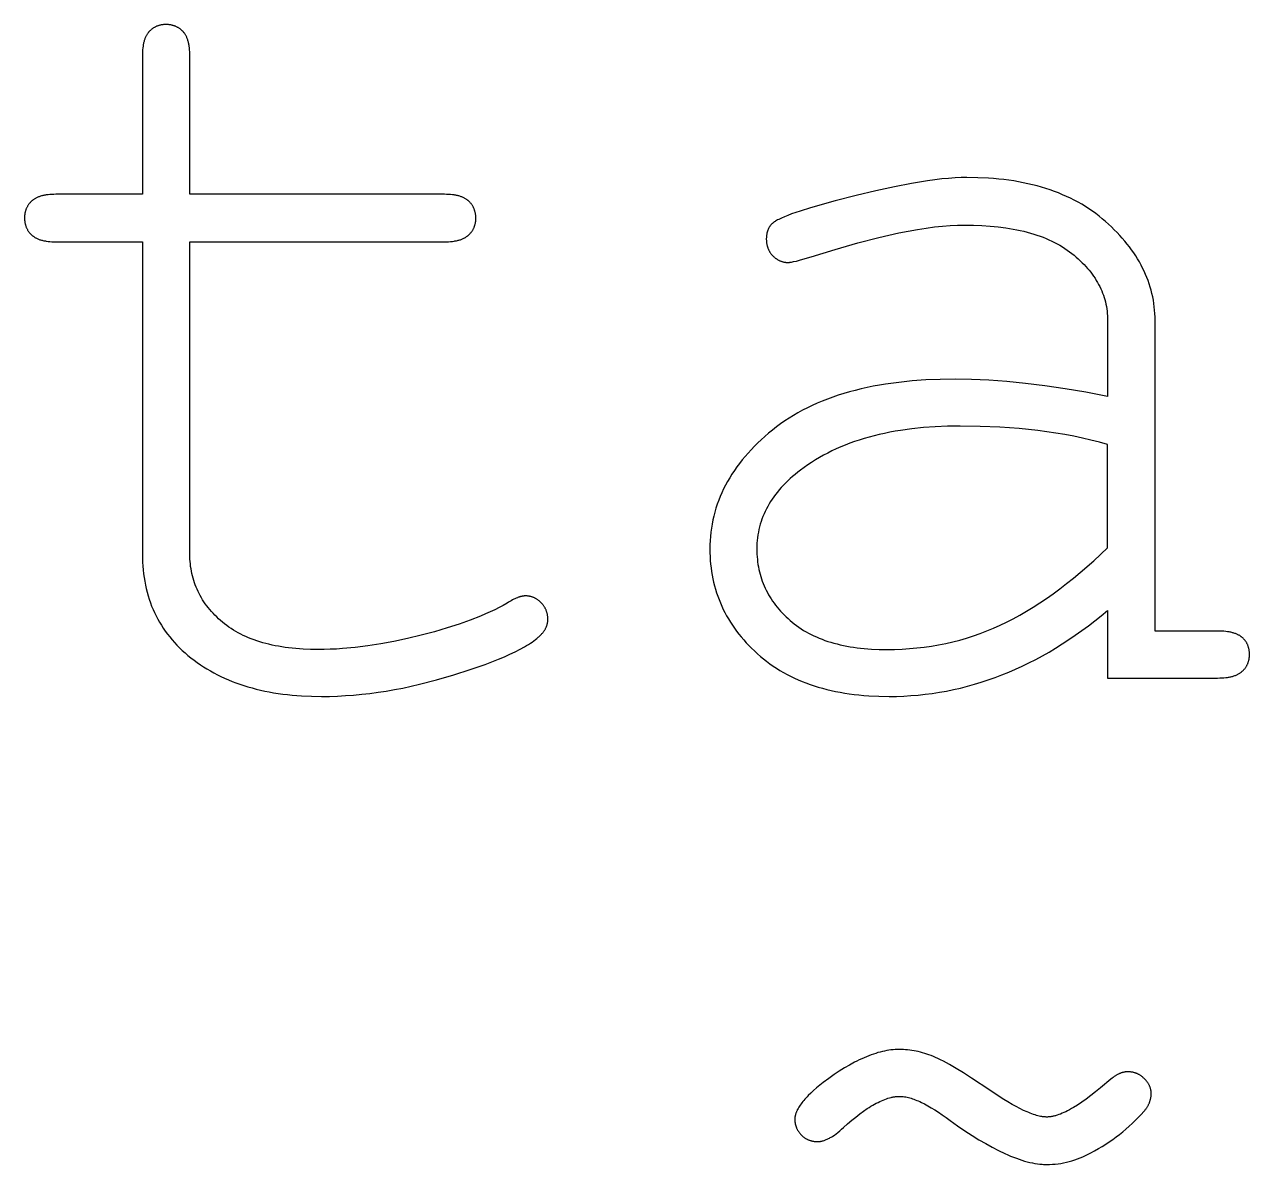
# Model space of a CAD drawing. Extents: x -184 to 286, y -41 to 417.
# Drawn here: x 50.57 to 79.86, y 136.51 to 163.77 of the extents above; entities that cross this region are included whole.
import ezdxf

# ---------------------------------------------------------------- set-up
doc = ezdxf.new("R2010")
doc.units = 0
doc.layers.add('LETRAS', color=7, linetype='CONTINUOUS')

msp = doc.modelspace()

# ---------------------------------------------------------------- linework, layer by layer
at = {"layer": 'LETRAS'}
for points in [[(54.521, 163.024), (54.521, 163.074), (54.519, 163.121), (54.516, 163.167), (54.511, 163.211), (54.506, 163.253), (54.502, 163.273), (54.499, 163.293), (54.495, 163.312), (54.491, 163.332), (54.486, 163.35), (54.481, 163.368), (54.476, 163.386), (54.471, 163.403), (54.465, 163.42), (54.459, 163.437), (54.452, 163.452), (54.446, 163.468), (54.438, 163.483), (54.431, 163.498), (54.423, 163.512), (54.415, 163.526), (54.407, 163.539), (54.399, 163.552), (54.39, 163.564), (54.38, 163.576), (54.376, 163.582), (54.371, 163.588), (54.366, 163.593), (54.361, 163.599), (54.351, 163.609), (54.341, 163.62), (54.33, 163.63), (54.319, 163.639), (54.309, 163.649), (54.298, 163.658), (54.286, 163.666), (54.275, 163.675), (54.263, 163.683), (54.252, 163.69), (54.24, 163.698), (54.228, 163.704), (54.215, 163.711), (54.203, 163.717), (54.19, 163.723), (54.177, 163.729), (54.164, 163.734), (54.151, 163.739), (54.138, 163.744), (54.124, 163.748), (54.11, 163.752), (54.096, 163.755), (54.082, 163.759), (54.068, 163.761), (54.054, 163.764), (54.039, 163.766), (54.024, 163.768), (54.009, 163.77), (53.994, 163.771), (53.978, 163.772), (53.963, 163.772), (53.947, 163.772), (53.932, 163.772), (53.917, 163.772), (53.903, 163.771), (53.888, 163.77), (53.874, 163.768), (53.86, 163.766), (53.846, 163.764), (53.832, 163.761), (53.818, 163.759), (53.805, 163.755), (53.791, 163.752), (53.778, 163.748), (53.765, 163.744), (53.752, 163.739), (53.739, 163.734), (53.727, 163.729), (53.714, 163.723), (53.702, 163.717), (53.69, 163.711), (53.678, 163.704), (53.666, 163.698), (53.654, 163.69), (53.643, 163.683), (53.631, 163.675), (53.62, 163.666), (53.609, 163.658), (53.598, 163.649), (53.588, 163.639), (53.577, 163.63), (53.567, 163.62), (53.556, 163.609), (53.546, 163.599), (53.541, 163.593), (53.536, 163.588), (53.532, 163.582), (53.527, 163.576), (53.518, 163.564), (53.509, 163.552), (53.5, 163.539), (53.492, 163.526), (53.484, 163.512), (53.476, 163.498), (53.469, 163.483), (53.462, 163.468), (53.455, 163.452), (53.449, 163.437), (53.442, 163.42), (53.437, 163.403), (53.431, 163.386), (53.426, 163.368), (53.421, 163.35), (53.417, 163.332), (53.412, 163.312), (53.409, 163.293), (53.405, 163.273), (53.402, 163.253), (53.396, 163.211), (53.392, 163.167), (53.388, 163.121), (53.387, 163.074), (53.386, 163.024)], [(53.386, 163.024), (53.386, 159.712)], [(54.521, 159.712), (54.521, 163.024)], [(77.601, 156.693), (77.6, 156.776), (77.597, 156.858), (77.591, 156.939), (77.583, 157.02), (77.572, 157.1), (77.56, 157.18), (77.544, 157.259), (77.527, 157.337), (77.507, 157.416), (77.485, 157.493), (77.461, 157.57), (77.434, 157.647), (77.405, 157.723), (77.374, 157.798), (77.34, 157.873), (77.304, 157.947), (77.266, 158.021), (77.225, 158.094), (77.182, 158.167), (77.137, 158.239), (77.089, 158.311), (77.039, 158.382), (76.987, 158.453), (76.933, 158.523), (76.876, 158.592), (76.817, 158.661), (76.755, 158.73), (76.691, 158.798), (76.625, 158.865), (76.557, 158.932), (76.486, 158.998), (76.413, 159.064), (76.337, 159.129), (76.26, 159.191), (76.181, 159.252), (76.101, 159.31), (76.018, 159.366), (75.934, 159.42), (75.848, 159.473), (75.76, 159.523), (75.67, 159.571), (75.578, 159.617), (75.485, 159.661), (75.39, 159.703), (75.292, 159.743), (75.194, 159.781), (75.093, 159.817), (74.99, 159.851), (74.886, 159.882), (74.779, 159.912), (74.671, 159.94), (74.561, 159.965), (74.45, 159.989), (74.336, 160.01), (74.221, 160.03), (74.104, 160.047), (73.985, 160.062), (73.864, 160.076), (73.741, 160.087), (73.617, 160.096), (73.362, 160.109), (73.1, 160.113), (72.963, 160.11), (72.817, 160.104), (72.664, 160.093), (72.502, 160.078), (72.333, 160.058), (72.156, 160.034), (71.778, 159.972), (71.368, 159.894), (70.926, 159.797), (70.453, 159.683), (69.948, 159.552), (69.358, 159.387), (69.116, 159.312), (68.91, 159.241), (68.82, 159.207), (68.739, 159.175), (68.667, 159.144), (68.634, 159.128), (68.603, 159.113), (68.575, 159.099), (68.549, 159.084), (68.525, 159.07), (68.514, 159.063), (68.503, 159.056), (68.493, 159.05), (68.484, 159.043), (68.475, 159.036), (68.467, 159.03), (68.459, 159.023), (68.452, 159.017), (68.448, 159.014), (68.445, 159.01), (68.442, 159.007), (68.439, 159.004)], [(51.316, 159.712), (51.267, 159.711), (51.219, 159.709), (51.173, 159.706), (51.13, 159.702), (51.087, 159.696), (51.067, 159.693), (51.047, 159.689), (51.028, 159.685), (51.009, 159.681), (50.99, 159.677), (50.972, 159.672), (50.954, 159.667), (50.937, 159.661), (50.92, 159.655), (50.904, 159.649), (50.888, 159.643), (50.872, 159.636), (50.857, 159.629), (50.842, 159.622), (50.828, 159.614), (50.815, 159.606), (50.801, 159.598), (50.788, 159.589), (50.776, 159.58), (50.764, 159.571), (50.758, 159.566), (50.752, 159.562), (50.747, 159.557), (50.741, 159.552), (50.731, 159.542), (50.72, 159.531), (50.71, 159.521), (50.701, 159.51), (50.691, 159.5), (50.682, 159.489), (50.674, 159.478), (50.665, 159.467), (50.657, 159.455), (50.65, 159.444), (50.643, 159.432), (50.636, 159.42), (50.629, 159.408), (50.623, 159.396), (50.617, 159.384), (50.611, 159.371), (50.606, 159.359), (50.601, 159.346), (50.596, 159.333), (50.592, 159.32), (50.588, 159.307), (50.585, 159.293), (50.582, 159.28), (50.579, 159.266), (50.576, 159.252), (50.574, 159.238), (50.572, 159.224), (50.57, 159.21), (50.569, 159.195), (50.568, 159.181), (50.568, 159.166), (50.568, 159.151), (50.568, 159.135), (50.568, 159.12), (50.569, 159.104), (50.57, 159.089), (50.572, 159.074), (50.574, 159.059), (50.576, 159.044), (50.579, 159.03), (50.582, 159.016), (50.585, 159.001), (50.588, 158.988), (50.592, 158.974), (50.596, 158.96), (50.601, 158.947), (50.606, 158.934), (50.611, 158.921), (50.617, 158.908), (50.623, 158.895), (50.629, 158.883), (50.636, 158.87), (50.643, 158.858), (50.65, 158.846), (50.657, 158.834), (50.665, 158.823), (50.674, 158.812), (50.682, 158.8), (50.691, 158.789), (50.701, 158.778), (50.71, 158.768), (50.72, 158.757), (50.731, 158.747), (50.741, 158.737), (50.747, 158.732), (50.752, 158.727), (50.758, 158.722), (50.764, 158.718), (50.776, 158.708), (50.788, 158.699), (50.801, 158.691), (50.815, 158.682), (50.828, 158.674), (50.842, 158.667), (50.857, 158.659), (50.872, 158.652), (50.888, 158.646), (50.904, 158.639), (50.92, 158.633), (50.937, 158.627), (50.954, 158.622), (50.972, 158.617), (50.99, 158.612), (51.009, 158.607), (51.028, 158.603), (51.047, 158.599), (51.067, 158.596), (51.087, 158.592), (51.13, 158.587), (51.173, 158.582), (51.219, 158.579), (51.267, 158.577), (51.316, 158.577)], [(53.386, 159.712), (51.316, 159.712)], [(60.612, 159.712), (54.521, 159.712)], [(60.612, 158.577), (60.661, 158.577), (60.708, 158.579), (60.754, 158.582), (60.798, 158.587), (60.84, 158.592), (60.861, 158.596), (60.88, 158.599), (60.9, 158.603), (60.919, 158.607), (60.938, 158.612), (60.956, 158.617), (60.974, 158.622), (60.991, 158.627), (61.008, 158.633), (61.024, 158.639), (61.04, 158.646), (61.055, 158.652), (61.071, 158.659), (61.085, 158.667), (61.099, 158.674), (61.113, 158.682), (61.126, 158.691), (61.139, 158.699), (61.152, 158.708), (61.164, 158.718), (61.169, 158.722), (61.175, 158.727), (61.181, 158.732), (61.186, 158.737), (61.197, 158.747), (61.207, 158.757), (61.217, 158.768), (61.227, 158.778), (61.236, 158.789), (61.245, 158.8), (61.254, 158.811), (61.262, 158.822), (61.27, 158.833), (61.278, 158.845), (61.285, 158.857), (61.292, 158.868), (61.299, 158.88), (61.305, 158.892), (61.311, 158.905), (61.316, 158.917), (61.322, 158.93), (61.327, 158.943), (61.331, 158.955), (61.335, 158.969), (61.339, 158.982), (61.343, 158.995), (61.346, 159.009), (61.349, 159.022), (61.352, 159.036), (61.354, 159.05), (61.356, 159.064), (61.357, 159.079), (61.358, 159.093), (61.359, 159.108), (61.36, 159.123), (61.36, 159.138), (61.36, 159.153), (61.359, 159.169), (61.358, 159.184), (61.357, 159.2), (61.356, 159.215), (61.354, 159.229), (61.352, 159.244), (61.349, 159.259), (61.346, 159.273), (61.343, 159.287), (61.339, 159.301), (61.335, 159.315), (61.331, 159.328), (61.327, 159.342), (61.322, 159.355), (61.316, 159.368), (61.311, 159.381), (61.305, 159.394), (61.299, 159.406), (61.292, 159.418), (61.285, 159.43), (61.278, 159.442), (61.27, 159.454), (61.262, 159.466), (61.254, 159.477), (61.245, 159.488), (61.236, 159.499), (61.227, 159.51), (61.217, 159.521), (61.207, 159.531), (61.197, 159.542), (61.186, 159.552), (61.181, 159.557), (61.175, 159.562), (61.169, 159.566), (61.164, 159.571), (61.152, 159.58), (61.139, 159.589), (61.126, 159.598), (61.113, 159.606), (61.099, 159.614), (61.085, 159.622), (61.071, 159.629), (61.055, 159.636), (61.04, 159.643), (61.024, 159.649), (61.008, 159.655), (60.991, 159.661), (60.974, 159.667), (60.956, 159.672), (60.938, 159.677), (60.919, 159.681), (60.9, 159.685), (60.88, 159.689), (60.861, 159.693), (60.84, 159.696), (60.798, 159.702), (60.754, 159.706), (60.708, 159.709), (60.661, 159.711), (60.612, 159.712)], [(68.439, 159.004), (68.431, 158.996), (68.423, 158.987), (68.415, 158.978), (68.407, 158.969), (68.4, 158.96), (68.393, 158.951), (68.387, 158.941), (68.38, 158.931), (68.374, 158.922), (68.368, 158.911), (68.363, 158.901), (68.357, 158.891), (68.352, 158.88), (68.347, 158.869), (68.343, 158.858), (68.339, 158.847), (68.335, 158.836), (68.331, 158.824), (68.327, 158.812), (68.324, 158.801), (68.321, 158.788), (68.318, 158.776), (68.316, 158.764), (68.314, 158.751), (68.312, 158.738), (68.31, 158.725), (68.308, 158.712), (68.307, 158.699), (68.306, 158.685), (68.306, 158.671), (68.305, 158.658), (68.305, 158.643), (68.305, 158.628), (68.306, 158.614), (68.307, 158.599), (68.308, 158.585), (68.309, 158.57), (68.311, 158.556), (68.313, 158.542), (68.315, 158.528), (68.317, 158.515), (68.32, 158.501), (68.323, 158.488), (68.327, 158.474), (68.331, 158.461), (68.335, 158.448), (68.339, 158.436), (68.344, 158.423), (68.349, 158.411), (68.354, 158.398), (68.359, 158.386), (68.365, 158.374), (68.371, 158.362), (68.378, 158.351), (68.385, 158.339), (68.392, 158.328), (68.399, 158.317), (68.407, 158.306), (68.415, 158.295), (68.423, 158.284), (68.431, 158.273), (68.44, 158.263), (68.449, 158.253), (68.459, 158.243), (68.468, 158.233), (68.478, 158.223), (68.488, 158.214), (68.498, 158.205), (68.508, 158.197), (68.519, 158.188), (68.529, 158.18), (68.539, 158.173), (68.55, 158.165), (68.561, 158.158), (68.572, 158.151), (68.582, 158.145), (68.594, 158.139), (68.605, 158.133), (68.616, 158.128), (68.627, 158.123), (68.639, 158.118), (68.651, 158.113), (68.662, 158.109), (68.674, 158.105), (68.686, 158.101), (68.698, 158.098), (68.711, 158.095), (68.723, 158.092), (68.735, 158.09), (68.748, 158.088), (68.761, 158.086), (68.774, 158.085), (68.787, 158.084), (68.8, 158.083), (68.813, 158.083), (68.826, 158.082), (68.834, 158.083), (68.842, 158.083), (68.851, 158.084), (68.861, 158.085), (68.871, 158.086), (68.882, 158.087), (68.905, 158.091), (68.931, 158.095), (68.959, 158.101), (69.023, 158.116), (69.096, 158.135), (69.179, 158.158), (69.374, 158.216), (69.948, 158.394), (70.49, 158.549), (70.998, 158.68), (71.474, 158.787), (71.699, 158.832), (71.917, 158.87), (72.126, 158.903), (72.326, 158.93), (72.519, 158.951), (72.703, 158.965), (72.879, 158.974), (73.047, 158.977), (73.257, 158.975), (73.461, 158.967), (73.658, 158.953), (73.848, 158.935), (74.032, 158.911), (74.121, 158.897), (74.209, 158.882), (74.295, 158.865), (74.379, 158.847), (74.462, 158.828), (74.543, 158.807), (74.622, 158.785), (74.7, 158.762), (74.776, 158.737), (74.85, 158.711), (74.923, 158.684), (74.993, 158.655), (75.063, 158.625), (75.13, 158.594), (75.196, 158.562), (75.261, 158.528), (75.323, 158.492), (75.384, 158.456), (75.443, 158.418), (75.501, 158.379), (75.557, 158.338), (75.611, 158.296), (75.664, 158.253), (75.715, 158.21), (75.764, 158.166), (75.812, 158.122), (75.857, 158.077), (75.902, 158.032), (75.944, 157.987), (75.985, 157.941), (76.024, 157.894), (76.062, 157.847), (76.098, 157.799), (76.132, 157.751), (76.165, 157.703), (76.196, 157.654), (76.225, 157.605), (76.252, 157.555), (76.278, 157.505), (76.302, 157.454), (76.325, 157.402), (76.346, 157.351), (76.365, 157.299), (76.383, 157.246), (76.398, 157.193), (76.413, 157.139), (76.425, 157.085), (76.436, 157.031), (76.445, 156.976), (76.453, 156.92), (76.459, 156.864), (76.463, 156.808), (76.465, 156.751), (76.466, 156.693)], [(51.316, 158.577), (53.386, 158.577)], [(53.386, 158.577), (53.386, 151.11)], [(54.521, 151.11), (54.521, 158.577)], [(54.521, 158.577), (60.612, 158.577)], [(76.466, 156.693), (76.466, 154.877)], [(77.601, 149.267), (77.601, 156.693)], [(76.466, 154.877), (75.948, 154.977), (75.448, 155.062), (74.966, 155.134), (74.503, 155.191), (74.057, 155.235), (73.628, 155.266), (73.215, 155.285), (72.82, 155.291), (72.466, 155.286), (72.123, 155.272), (71.791, 155.248), (71.47, 155.215), (71.159, 155.172), (71.008, 155.147), (70.859, 155.12), (70.714, 155.09), (70.57, 155.058), (70.43, 155.024), (70.292, 154.987), (70.157, 154.948), (70.024, 154.906), (69.895, 154.862), (69.768, 154.816), (69.643, 154.767), (69.521, 154.716), (69.402, 154.663), (69.286, 154.607), (69.172, 154.549), (69.061, 154.489), (68.953, 154.426), (68.848, 154.36), (68.745, 154.293), (68.644, 154.223), (68.547, 154.15), (68.452, 154.075), (68.36, 153.999), (68.271, 153.922), (68.185, 153.844), (68.102, 153.765), (68.021, 153.686), (67.944, 153.605), (67.869, 153.524), (67.798, 153.442), (67.729, 153.359), (67.663, 153.275), (67.6, 153.191), (67.541, 153.106), (67.484, 153.02), (67.43, 152.933), (67.378, 152.845), (67.33, 152.757), (67.285, 152.667), (67.243, 152.577), (67.203, 152.486), (67.167, 152.394), (67.133, 152.302), (67.102, 152.209), (67.075, 152.114), (67.05, 152.019), (67.028, 151.924), (67.009, 151.827), (66.993, 151.73), (66.98, 151.631), (66.969, 151.532), (66.962, 151.433), (66.958, 151.332), (66.956, 151.231), (66.957, 151.138), (66.961, 151.047), (66.966, 150.957), (66.974, 150.867), (66.984, 150.779), (66.996, 150.691), (67.011, 150.604), (67.027, 150.518), (67.046, 150.433), (67.067, 150.349), (67.09, 150.266), (67.116, 150.183), (67.144, 150.102), (67.174, 150.022), (67.206, 149.942), (67.24, 149.863), (67.277, 149.785), (67.315, 149.708), (67.356, 149.632), (67.4, 149.557), (67.445, 149.483), (67.493, 149.41), (67.543, 149.337), (67.595, 149.266), (67.649, 149.195), (67.706, 149.126), (67.764, 149.057), (67.825, 148.989), (67.889, 148.922), (67.954, 148.856), (68.022, 148.791), (68.092, 148.726), (68.163, 148.663), (68.237, 148.602), (68.312, 148.544), (68.389, 148.487), (68.468, 148.432), (68.548, 148.379), (68.63, 148.328), (68.714, 148.279), (68.8, 148.232), (68.887, 148.187), (68.976, 148.144), (69.067, 148.104), (69.159, 148.065), (69.254, 148.028), (69.35, 147.993), (69.447, 147.96), (69.547, 147.929), (69.648, 147.9), (69.75, 147.873), (69.855, 147.848), (69.961, 147.825), (70.069, 147.804), (70.179, 147.785), (70.29, 147.768), (70.403, 147.753), (70.518, 147.74), (70.635, 147.729), (70.753, 147.72), (70.995, 147.708), (71.244, 147.704), (71.417, 147.706), (71.59, 147.712), (71.762, 147.723), (71.933, 147.737), (72.104, 147.755), (72.274, 147.777), (72.443, 147.803), (72.612, 147.833), (72.78, 147.867), (72.947, 147.905), (73.114, 147.947), (73.28, 147.994), (73.446, 148.044), (73.611, 148.098), (73.775, 148.156), (73.938, 148.219), (74.101, 148.285), (74.263, 148.355), (74.425, 148.43), (74.586, 148.508), (74.746, 148.59), (74.906, 148.677), (75.065, 148.767), (75.223, 148.861), (75.381, 148.96), (75.538, 149.062), (75.694, 149.169), (75.85, 149.279), (76.005, 149.394), (76.159, 149.512), (76.313, 149.635), (76.466, 149.761)], [(76.466, 153.728), (76.268, 153.783), (76.066, 153.834), (75.862, 153.882), (75.655, 153.925), (75.444, 153.965), (75.231, 154.001), (75.015, 154.034), (74.796, 154.062), (74.35, 154.109), (73.892, 154.142), (73.422, 154.162), (72.94, 154.169), (72.639, 154.165), (72.346, 154.153), (72.061, 154.132), (71.785, 154.103), (71.517, 154.066), (71.386, 154.044), (71.257, 154.021), (71.13, 153.995), (71.006, 153.967), (70.883, 153.937), (70.763, 153.905), (70.644, 153.871), (70.528, 153.835), (70.414, 153.797), (70.302, 153.757), (70.192, 153.715), (70.084, 153.67), (69.978, 153.624), (69.875, 153.575), (69.773, 153.525), (69.673, 153.472), (69.576, 153.418), (69.481, 153.361), (69.387, 153.302), (69.296, 153.242), (69.207, 153.179), (69.12, 153.114), (69.056, 153.064), (68.994, 153.014), (68.934, 152.963), (68.876, 152.912), (68.82, 152.86), (68.766, 152.808), (68.714, 152.754), (68.664, 152.701), (68.616, 152.646), (68.571, 152.591), (68.527, 152.536), (68.485, 152.48), (68.445, 152.423), (68.408, 152.366), (68.372, 152.308), (68.339, 152.249), (68.307, 152.19), (68.278, 152.13), (68.25, 152.07), (68.225, 152.009), (68.201, 151.947), (68.18, 151.885), (68.161, 151.822), (68.143, 151.759), (68.128, 151.695), (68.115, 151.63), (68.104, 151.565), (68.094, 151.5), (68.087, 151.433), (68.082, 151.366), (68.079, 151.299), (68.078, 151.231), (68.079, 151.167), (68.081, 151.105), (68.085, 151.043), (68.091, 150.982), (68.098, 150.921), (68.106, 150.861), (68.116, 150.802), (68.128, 150.743), (68.141, 150.685), (68.156, 150.627), (68.172, 150.571), (68.19, 150.514), (68.209, 150.459), (68.23, 150.404), (68.253, 150.349), (68.277, 150.296), (68.302, 150.242), (68.33, 150.19), (68.358, 150.138), (68.389, 150.087), (68.42, 150.036), (68.454, 149.986), (68.489, 149.937), (68.525, 149.888), (68.563, 149.84), (68.603, 149.793), (68.644, 149.746), (68.687, 149.7), (68.731, 149.654), (68.777, 149.609), (68.824, 149.565), (68.873, 149.521), (68.923, 149.478), (68.975, 149.437), (69.028, 149.397), (69.083, 149.358), (69.139, 149.321), (69.196, 149.285), (69.255, 149.25), (69.316, 149.217), (69.377, 149.185), (69.441, 149.155), (69.505, 149.126), (69.571, 149.098), (69.639, 149.071), (69.708, 149.046), (69.778, 149.022), (69.85, 149), (69.923, 148.979), (69.997, 148.959), (70.073, 148.941), (70.151, 148.924), (70.229, 148.908), (70.31, 148.894), (70.391, 148.881), (70.474, 148.87), (70.559, 148.86), (70.645, 148.851), (70.821, 148.837), (71.003, 148.829), (71.19, 148.826), (71.371, 148.829), (71.551, 148.835), (71.729, 148.847), (71.905, 148.863), (72.08, 148.883), (72.253, 148.908), (72.424, 148.938), (72.594, 148.972), (72.763, 149.01), (72.929, 149.053), (73.094, 149.101), (73.258, 149.153), (73.419, 149.21), (73.579, 149.271), (73.738, 149.337), (73.895, 149.407), (74.051, 149.483), (74.208, 149.563), (74.366, 149.649), (74.524, 149.741), (74.683, 149.838), (74.842, 149.94), (75.002, 150.047), (75.162, 150.16), (75.323, 150.279), (75.485, 150.402), (75.647, 150.531), (75.809, 150.666), (76.137, 150.951), (76.466, 151.257)], [(76.466, 151.257), (76.466, 153.728)], [(53.386, 151.11), (53.387, 151.013), (53.391, 150.918), (53.396, 150.823), (53.404, 150.73), (53.414, 150.638), (53.427, 150.547), (53.442, 150.457), (53.459, 150.369), (53.478, 150.282), (53.499, 150.196), (53.523, 150.112), (53.549, 150.028), (53.578, 149.946), (53.608, 149.866), (53.641, 149.786), (53.676, 149.708), (53.714, 149.631), (53.754, 149.555), (53.796, 149.481), (53.84, 149.407), (53.886, 149.335), (53.935, 149.265), (53.986, 149.195), (54.04, 149.127), (54.095, 149.06), (54.153, 148.994), (54.213, 148.93), (54.276, 148.866), (54.34, 148.804), (54.407, 148.744), (54.477, 148.684), (54.548, 148.626), (54.621, 148.569), (54.696, 148.514), (54.773, 148.461), (54.851, 148.41), (54.931, 148.361), (55.012, 148.313), (55.095, 148.267), (55.179, 148.223), (55.265, 148.181), (55.353, 148.14), (55.442, 148.101), (55.532, 148.064), (55.624, 148.029), (55.718, 147.996), (55.813, 147.965), (55.91, 147.935), (56.009, 147.907), (56.109, 147.881), (56.21, 147.857), (56.314, 147.834), (56.418, 147.813), (56.525, 147.794), (56.632, 147.777), (56.742, 147.762), (56.853, 147.749), (56.965, 147.737), (57.195, 147.719), (57.431, 147.708), (57.673, 147.704), (57.863, 147.706), (58.053, 147.712), (58.244, 147.723), (58.437, 147.737), (58.63, 147.755), (58.825, 147.777), (59.021, 147.803), (59.218, 147.833), (59.416, 147.867), (59.615, 147.905), (59.815, 147.947), (60.016, 147.994), (60.422, 148.098), (60.832, 148.219), (61.226, 148.346), (61.581, 148.471), (61.898, 148.594), (62.042, 148.655), (62.176, 148.715), (62.301, 148.774), (62.417, 148.833), (62.523, 148.891), (62.572, 148.92), (62.619, 148.949), (62.664, 148.977), (62.706, 149.006), (62.746, 149.034), (62.783, 149.062), (62.818, 149.09), (62.851, 149.118), (62.866, 149.132), (62.881, 149.146), (62.896, 149.16), (62.92, 149.185), (62.93, 149.195), (62.94, 149.206), (62.95, 149.217), (62.959, 149.229), (62.968, 149.24), (62.977, 149.251), (62.985, 149.262), (62.993, 149.273), (63.001, 149.285), (63.008, 149.296), (63.015, 149.308), (63.022, 149.319), (63.028, 149.331), (63.034, 149.342), (63.039, 149.354), (63.045, 149.366), (63.05, 149.377), (63.054, 149.389), (63.058, 149.401), (63.062, 149.413), (63.066, 149.425), (63.069, 149.437), (63.072, 149.449), (63.075, 149.461), (63.077, 149.473), (63.079, 149.486), (63.08, 149.498), (63.081, 149.51), (63.082, 149.523), (63.083, 149.535), (63.083, 149.548), (63.083, 149.562), (63.082, 149.576), (63.081, 149.59), (63.08, 149.603), (63.079, 149.617), (63.077, 149.631), (63.075, 149.644), (63.073, 149.657), (63.07, 149.671), (63.067, 149.684), (63.064, 149.697), (63.06, 149.709), (63.056, 149.722), (63.052, 149.735), (63.048, 149.747), (63.043, 149.76), (63.038, 149.772), (63.032, 149.784), (63.026, 149.796), (63.02, 149.808), (63.014, 149.82), (63.007, 149.831), (63, 149.843), (62.993, 149.854), (62.985, 149.866), (62.977, 149.877), (62.969, 149.888), (62.96, 149.899), (62.951, 149.91), (62.942, 149.921), (62.932, 149.931), (62.923, 149.942), (62.912, 149.952), (62.902, 149.962), (62.892, 149.971), (62.882, 149.981), (62.871, 149.99), (62.861, 149.998), (62.85, 150.007), (62.839, 150.015), (62.828, 150.022), (62.817, 150.03), (62.806, 150.037), (62.795, 150.043), (62.783, 150.05), (62.772, 150.056), (62.761, 150.061), (62.749, 150.067), (62.737, 150.072), (62.725, 150.077), (62.713, 150.081), (62.701, 150.085), (62.689, 150.089), (62.677, 150.092), (62.665, 150.095), (62.652, 150.098), (62.639, 150.101), (62.627, 150.103), (62.614, 150.105), (62.601, 150.106), (62.588, 150.107), (62.575, 150.108), (62.562, 150.108), (62.549, 150.109), (62.538, 150.108), (62.526, 150.108), (62.515, 150.107), (62.504, 150.106), (62.492, 150.104), (62.48, 150.103), (62.468, 150.1), (62.456, 150.098), (62.443, 150.095), (62.431, 150.092), (62.418, 150.088), (62.405, 150.084), (62.392, 150.08), (62.379, 150.075), (62.365, 150.07), (62.352, 150.065), (62.324, 150.054), (62.295, 150.041), (62.266, 150.027), (62.236, 150.011), (62.205, 149.994), (62.173, 149.976), (62.141, 149.956), (62.108, 149.935)], [(62.108, 149.935), (62.014, 149.882), (61.915, 149.829), (61.812, 149.778), (61.704, 149.727), (61.591, 149.676), (61.474, 149.627), (61.226, 149.529), (60.96, 149.435), (60.675, 149.343), (60.372, 149.253), (60.051, 149.167), (59.723, 149.087), (59.401, 149.018), (59.085, 148.959), (58.775, 148.912), (58.471, 148.874), (58.173, 148.848), (58.026, 148.838), (57.88, 148.832), (57.736, 148.828), (57.593, 148.826), (57.407, 148.829), (57.227, 148.837), (57.053, 148.849), (56.884, 148.867), (56.802, 148.878), (56.721, 148.89), (56.642, 148.904), (56.564, 148.918), (56.487, 148.934), (56.412, 148.952), (56.338, 148.97), (56.266, 148.99), (56.195, 149.011), (56.126, 149.033), (56.058, 149.057), (55.991, 149.082), (55.926, 149.108), (55.862, 149.136), (55.8, 149.164), (55.739, 149.195), (55.679, 149.226), (55.621, 149.258), (55.565, 149.292), (55.509, 149.327), (55.456, 149.364), (55.403, 149.402), (55.352, 149.441), (55.303, 149.481), (55.255, 149.522), (55.208, 149.564), (55.163, 149.606), (55.12, 149.649), (55.078, 149.693), (55.037, 149.738), (54.998, 149.783), (54.961, 149.828), (54.925, 149.874), (54.891, 149.921), (54.858, 149.969), (54.827, 150.017), (54.797, 150.066), (54.769, 150.115), (54.742, 150.165), (54.717, 150.215), (54.693, 150.267), (54.671, 150.319), (54.65, 150.371), (54.631, 150.424), (54.614, 150.478), (54.598, 150.532), (54.583, 150.587), (54.57, 150.643), (54.559, 150.699), (54.549, 150.756), (54.54, 150.813), (54.534, 150.872), (54.528, 150.93), (54.524, 150.99), (54.522, 151.05), (54.521, 151.11)], [(76.466, 149.761), (76.466, 148.145)], [(79.097, 149.267), (77.601, 149.267)], [(79.097, 148.145), (79.148, 148.146), (79.197, 148.148), (79.244, 148.151), (79.289, 148.155), (79.333, 148.161), (79.354, 148.164), (79.374, 148.168), (79.394, 148.172), (79.414, 148.176), (79.433, 148.18), (79.451, 148.185), (79.469, 148.19), (79.487, 148.196), (79.504, 148.202), (79.521, 148.208), (79.537, 148.214), (79.553, 148.221), (79.568, 148.228), (79.583, 148.235), (79.597, 148.243), (79.611, 148.251), (79.625, 148.259), (79.638, 148.268), (79.65, 148.277), (79.656, 148.281), (79.662, 148.286), (79.668, 148.291), (79.674, 148.296), (79.679, 148.301), (79.685, 148.305), (79.696, 148.316), (79.706, 148.326), (79.716, 148.336), (79.726, 148.347), (79.735, 148.358), (79.744, 148.368), (79.753, 148.379), (79.761, 148.391), (79.769, 148.402), (79.777, 148.413), (79.784, 148.425), (79.791, 148.437), (79.797, 148.449), (79.804, 148.461), (79.81, 148.473), (79.815, 148.486), (79.82, 148.498), (79.825, 148.511), (79.83, 148.524), (79.834, 148.537), (79.838, 148.55), (79.842, 148.564), (79.845, 148.577), (79.848, 148.591), (79.85, 148.605), (79.852, 148.619), (79.854, 148.633), (79.856, 148.647), (79.857, 148.662), (79.858, 148.676), (79.858, 148.691), (79.859, 148.706), (79.858, 148.722), (79.858, 148.738), (79.857, 148.753), (79.856, 148.768), (79.854, 148.783), (79.852, 148.798), (79.85, 148.812), (79.848, 148.827), (79.845, 148.841), (79.842, 148.855), (79.838, 148.869), (79.834, 148.882), (79.83, 148.896), (79.825, 148.909), (79.82, 148.922), (79.815, 148.935), (79.81, 148.948), (79.804, 148.96), (79.797, 148.972), (79.791, 148.984), (79.784, 148.996), (79.777, 149.008), (79.769, 149.019), (79.761, 149.03), (79.753, 149.042), (79.744, 149.052), (79.735, 149.063), (79.726, 149.074), (79.716, 149.084), (79.706, 149.094), (79.696, 149.104), (79.685, 149.114), (79.679, 149.118), (79.674, 149.123), (79.668, 149.128), (79.662, 149.132), (79.65, 149.141), (79.638, 149.15), (79.625, 149.158), (79.611, 149.166), (79.597, 149.173), (79.583, 149.181), (79.568, 149.188), (79.553, 149.195), (79.537, 149.201), (79.521, 149.207), (79.504, 149.213), (79.487, 149.219), (79.469, 149.224), (79.451, 149.229), (79.433, 149.233), (79.414, 149.238), (79.394, 149.242), (79.374, 149.246), (79.354, 149.249), (79.333, 149.252), (79.289, 149.258), (79.244, 149.262), (79.197, 149.265), (79.148, 149.267), (79.097, 149.267)], [(76.466, 148.145), (79.097, 148.145)], [(76.546, 138.555), (76.297, 138.342), (76.179, 138.247), (76.064, 138.158), (75.954, 138.076), (75.848, 138.002), (75.746, 137.934), (75.648, 137.874), (75.6, 137.847), (75.554, 137.821), (75.509, 137.797), (75.464, 137.775), (75.421, 137.754), (75.378, 137.736), (75.337, 137.719), (75.296, 137.704), (75.257, 137.69), (75.238, 137.684), (75.219, 137.679), (75.2, 137.674), (75.181, 137.669), (75.163, 137.665), (75.145, 137.661), (75.127, 137.658), (75.11, 137.655), (75.093, 137.653), (75.076, 137.651), (75.059, 137.649), (75.042, 137.648), (75.026, 137.647), (75.01, 137.647), (74.997, 137.647), (74.983, 137.648), (74.969, 137.648), (74.955, 137.65), (74.94, 137.651), (74.926, 137.653), (74.911, 137.655), (74.895, 137.657), (74.864, 137.663), (74.832, 137.67), (74.799, 137.678), (74.765, 137.687), (74.73, 137.698), (74.693, 137.71), (74.656, 137.723), (74.618, 137.737), (74.579, 137.753), (74.539, 137.77), (74.456, 137.807), (74.369, 137.85), (74.278, 137.897), (74.183, 137.95), (74.084, 138.008), (73.981, 138.07), (73.874, 138.138), (73.648, 138.288), (73.213, 138.579), (73.02, 138.702), (72.843, 138.811), (72.683, 138.904), (72.538, 138.983), (72.472, 139.017), (72.41, 139.047), (72.353, 139.073), (72.299, 139.096), (72.247, 139.116), (72.195, 139.135), (72.144, 139.153), (72.093, 139.169), (72.041, 139.184), (71.99, 139.198), (71.939, 139.21), (71.888, 139.221), (71.837, 139.231), (71.786, 139.24), (71.736, 139.247), (71.685, 139.253), (71.635, 139.257), (71.584, 139.261), (71.534, 139.262), (71.484, 139.263), (71.435, 139.262), (71.386, 139.26), (71.336, 139.256), (71.286, 139.251), (71.235, 139.244), (71.184, 139.235), (71.132, 139.225), (71.08, 139.214), (71.027, 139.201), (70.974, 139.186), (70.92, 139.17), (70.865, 139.152), (70.811, 139.133), (70.755, 139.112), (70.699, 139.09), (70.643, 139.066), (70.586, 139.041), (70.528, 139.014), (70.47, 138.985), (70.411, 138.955), (70.293, 138.891), (70.172, 138.82), (70.049, 138.743), (69.924, 138.66), (69.797, 138.571), (69.668, 138.475)], [(76.065, 136.792), (76.156, 136.841), (76.246, 136.892), (76.334, 136.945), (76.42, 136.999), (76.505, 137.055), (76.588, 137.113), (76.67, 137.172), (76.75, 137.233), (76.828, 137.296), (76.905, 137.36), (76.981, 137.426), (77.055, 137.493), (77.127, 137.563), (77.198, 137.634), (77.267, 137.706), (77.334, 137.781), (77.345, 137.793), (77.355, 137.806), (77.365, 137.818), (77.375, 137.831), (77.384, 137.844), (77.393, 137.857), (77.402, 137.869), (77.41, 137.882), (77.418, 137.895), (77.426, 137.908), (77.433, 137.921), (77.44, 137.935), (77.447, 137.948), (77.453, 137.961), (77.459, 137.974), (77.464, 137.988), (77.47, 138.001), (77.475, 138.014), (77.479, 138.028), (77.483, 138.041), (77.487, 138.055), (77.491, 138.069), (77.494, 138.082), (77.497, 138.096), (77.5, 138.11), (77.502, 138.124), (77.504, 138.138), (77.505, 138.152), (77.506, 138.166), (77.507, 138.18), (77.508, 138.194), (77.508, 138.208), (77.508, 138.22), (77.507, 138.233), (77.506, 138.245), (77.505, 138.257), (77.504, 138.27), (77.502, 138.282), (77.5, 138.294), (77.497, 138.306), (77.495, 138.318), (77.492, 138.329), (77.488, 138.341), (77.484, 138.353), (77.48, 138.364), (77.476, 138.376), (77.471, 138.387), (77.466, 138.398), (77.461, 138.41), (77.455, 138.421), (77.449, 138.432), (77.443, 138.443), (77.436, 138.454), (77.429, 138.465), (77.422, 138.475), (77.414, 138.486), (77.406, 138.497), (77.398, 138.507), (77.389, 138.518), (77.38, 138.528), (77.371, 138.538), (77.361, 138.548), (77.351, 138.559), (77.341, 138.569), (77.33, 138.578), (77.32, 138.588), (77.309, 138.597), (77.298, 138.606), (77.287, 138.615), (77.276, 138.623), (77.265, 138.631), (77.254, 138.639), (77.242, 138.646), (77.231, 138.653), (77.219, 138.66), (77.207, 138.666), (77.195, 138.672), (77.183, 138.678), (77.171, 138.684), (77.159, 138.689), (77.147, 138.694), (77.134, 138.698), (77.121, 138.702), (77.109, 138.706), (77.096, 138.71), (77.083, 138.713), (77.07, 138.716), (77.057, 138.719), (77.043, 138.721), (77.03, 138.723), (77.016, 138.725), (77.003, 138.726), (76.989, 138.727), (76.975, 138.728), (76.961, 138.729), (76.947, 138.729)], [(76.947, 138.729), (76.935, 138.729), (76.923, 138.728), (76.912, 138.727), (76.9, 138.726), (76.888, 138.725), (76.876, 138.723), (76.864, 138.721), (76.852, 138.718), (76.84, 138.715), (76.827, 138.712), (76.815, 138.708), (76.803, 138.704), (76.791, 138.7), (76.778, 138.696), (76.766, 138.691), (76.753, 138.685), (76.741, 138.68), (76.728, 138.674), (76.715, 138.668), (76.703, 138.661), (76.69, 138.654), (76.677, 138.647), (76.664, 138.639), (76.651, 138.631), (76.625, 138.614), (76.599, 138.596), (76.573, 138.576), (76.546, 138.555)], [(69.668, 138.475), (69.585, 138.409), (69.508, 138.344), (69.436, 138.281), (69.37, 138.22), (69.308, 138.159), (69.28, 138.13), (69.252, 138.101), (69.227, 138.072), (69.202, 138.043), (69.179, 138.015), (69.157, 137.988), (69.136, 137.96), (69.117, 137.933), (69.099, 137.907), (69.082, 137.88), (69.067, 137.854), (69.053, 137.829), (69.046, 137.816), (69.04, 137.804), (69.034, 137.791), (69.029, 137.779), (69.024, 137.767), (69.019, 137.754), (69.014, 137.742), (69.01, 137.73), (69.007, 137.718), (69.003, 137.707), (69, 137.695), (68.997, 137.683), (68.995, 137.672), (68.992, 137.66), (68.991, 137.649), (68.989, 137.638), (68.988, 137.627), (68.987, 137.615), (68.987, 137.604), (68.986, 137.594), (68.987, 137.58), (68.987, 137.567), (68.988, 137.554), (68.989, 137.541), (68.99, 137.528), (68.992, 137.515), (68.994, 137.503), (68.996, 137.49), (68.999, 137.478), (69.001, 137.465), (69.005, 137.453), (69.008, 137.441), (69.012, 137.429), (69.016, 137.417), (69.02, 137.405), (69.025, 137.393), (69.03, 137.382), (69.035, 137.37), (69.041, 137.359), (69.046, 137.347), (69.053, 137.336), (69.059, 137.325), (69.066, 137.314), (69.073, 137.303), (69.08, 137.292), (69.088, 137.282), (69.096, 137.271), (69.104, 137.26), (69.113, 137.25), (69.121, 137.24), (69.131, 137.23), (69.14, 137.22), (69.15, 137.21), (69.16, 137.2), (69.17, 137.191), (69.18, 137.182), (69.19, 137.173), (69.201, 137.165), (69.211, 137.157), (69.222, 137.149), (69.233, 137.142), (69.244, 137.135), (69.256, 137.128), (69.267, 137.122), (69.279, 137.116), (69.291, 137.11), (69.303, 137.105), (69.315, 137.099), (69.328, 137.095), (69.34, 137.09), (69.353, 137.086), (69.366, 137.082), (69.379, 137.078), (69.392, 137.075), (69.406, 137.072), (69.419, 137.069), (69.433, 137.067), (69.447, 137.065), (69.461, 137.063), (69.475, 137.062), (69.49, 137.061), (69.504, 137.06), (69.519, 137.059), (69.534, 137.059), (69.542, 137.059), (69.55, 137.06), (69.558, 137.06), (69.566, 137.061), (69.574, 137.061), (69.583, 137.062), (69.591, 137.063), (69.599, 137.065), (69.607, 137.066), (69.616, 137.067), (69.633, 137.071), (69.65, 137.075), (69.668, 137.08), (69.685, 137.086), (69.703, 137.092), (69.721, 137.099), (69.739, 137.106), (69.758, 137.114), (69.777, 137.123), (69.795, 137.133), (69.814, 137.143), (69.834, 137.154), (69.853, 137.165), (69.873, 137.177), (69.893, 137.19), (69.933, 137.217), (69.975, 137.247), (70.017, 137.28), (70.06, 137.315), (70.104, 137.353), (70.148, 137.393), (70.249, 137.484), (70.348, 137.569), (70.444, 137.647), (70.538, 137.72), (70.63, 137.788), (70.72, 137.849), (70.764, 137.878), (70.808, 137.905), (70.851, 137.93), (70.893, 137.954), (70.935, 137.977), (70.976, 137.998), (71.017, 138.018), (71.057, 138.036), (71.097, 138.053), (71.136, 138.068), (71.175, 138.082), (71.213, 138.094), (71.25, 138.105), (71.287, 138.115), (71.305, 138.119), (71.324, 138.123), (71.342, 138.126), (71.359, 138.13), (71.377, 138.132), (71.395, 138.135), (71.412, 138.137), (71.43, 138.138), (71.447, 138.14), (71.464, 138.14), (71.481, 138.141), (71.497, 138.141), (71.511, 138.141), (71.524, 138.141), (71.538, 138.14), (71.552, 138.139), (71.566, 138.138), (71.581, 138.136), (71.61, 138.132), (71.639, 138.127), (71.67, 138.121), (71.701, 138.114), (71.733, 138.105), (71.765, 138.096), (71.798, 138.085), (71.832, 138.073), (71.867, 138.06), (71.902, 138.046), (71.938, 138.031), (71.974, 138.015), (72.012, 137.998), (72.088, 137.959), (72.167, 137.917), (72.249, 137.87), (72.334, 137.818), (72.421, 137.762), (72.511, 137.701), (72.604, 137.636), (72.699, 137.567), (72.879, 137.439), (73.054, 137.32), (73.224, 137.208), (73.39, 137.105), (73.551, 137.01), (73.707, 136.924), (73.858, 136.846), (74.005, 136.775), (74.077, 136.744), (74.147, 136.714), (74.216, 136.686), (74.285, 136.66), (74.351, 136.636), (74.417, 136.615), (74.482, 136.595), (74.545, 136.578), (74.607, 136.562), (74.668, 136.549), (74.728, 136.537), (74.787, 136.528), (74.845, 136.521), (74.901, 136.516), (74.929, 136.514), (74.956, 136.513), (74.983, 136.512), (75.01, 136.512), (75.078, 136.513), (75.146, 136.516), (75.214, 136.522), (75.281, 136.529), (75.349, 136.539), (75.415, 136.551), (75.482, 136.565), (75.548, 136.582), (75.614, 136.6), (75.679, 136.621), (75.744, 136.644), (75.809, 136.669), (75.874, 136.697), (75.938, 136.726), (76.002, 136.758), (76.065, 136.792)]]:
    msp.add_lwpolyline(points, dxfattribs=at)

doc.saveas('drawing.dxf')
